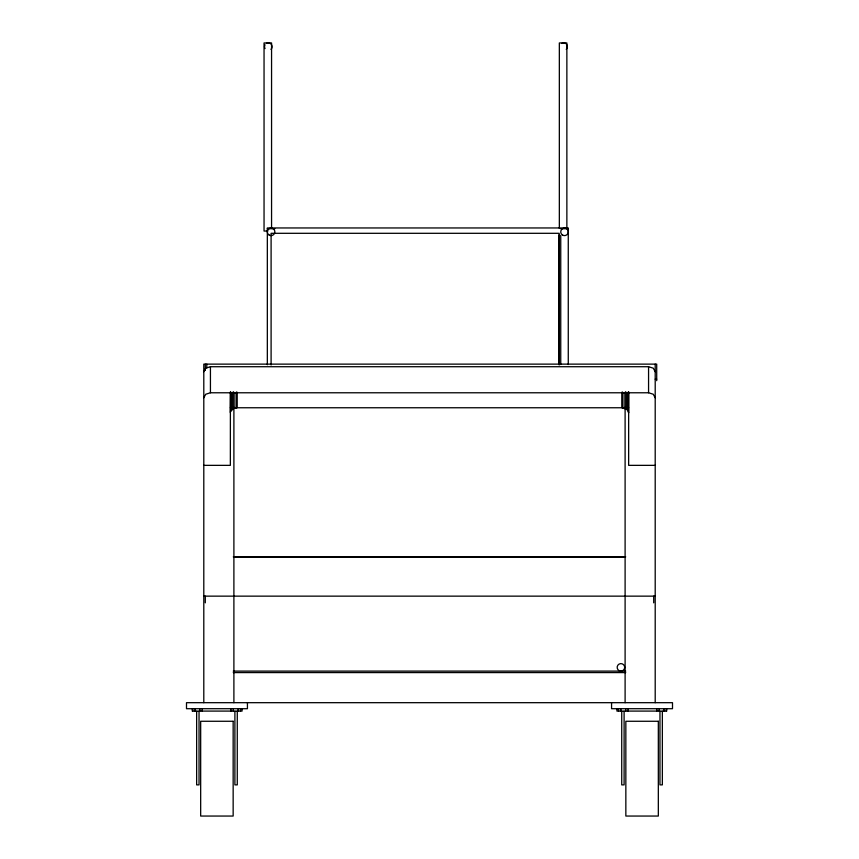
<?xml version="1.0" encoding="UTF-8"?>
<svg xmlns="http://www.w3.org/2000/svg" width="859" height="859" viewBox="0 0 859 859"><rect width="100%" height="100%" fill="white"/><g stroke="black" fill="none" stroke-linecap="round" stroke-linejoin="round"><path stroke-width="1.29" d="M230.48 392.219L230.352 412.76M203.798 371.711L205.741 368.178L210.434 366.718L648.566 366.718L653.259 368.178L655.202 371.711M203.798 397.771L205.741 394.238L210.434 392.778L648.566 392.778L653.259 394.238L655.202 397.771M230.48 411.762L233.315 408.594L236.987 407.757L628.648 407.757M267.332 228.709L274.859 228.709M560.744 228.709L568.271 228.709M267.804 231.039L264.046 231.039L264.046 42.95L271.562 42.95L271.562 228.365M655.202 379.173L656.706 379.173M622.421 392.133L622.421 407.767L626.984 409.453L628.648 412.76M203.798 465.353L230.352 465.353L230.395 391.908M655.202 465.353L628.648 465.353L628.648 391.908M233.412 556.804L625.588 556.804M233.412 556.933L625.588 556.933M203.798 596.146L655.202 596.146M233.272 671.094L625.728 671.094M233.272 672.586L625.728 672.586M230.352 407.757L236.579 407.767L236.579 392.133M666.734 708.707L666.734 711.091L616.934 711.091L616.934 708.707M666.337 708.707L666.337 711.091M663.953 708.707L663.953 711.091M662.353 711.37L662.353 784.879L659.959 784.879L659.959 711.37M659.175 708.707L659.175 711.091M656.791 708.707L656.791 711.091M656.706 380.687L656.706 364.13L203.798 364.13L203.798 702.683M655.202 364.13L655.202 702.683M653.699 596.146L653.699 602.835M648.566 366.718L648.566 392.778M628.605 391.908L628.605 412.76M628.079 708.707L628.079 711.091M627.95 392.284L627.95 410.527M626.984 392.509L626.984 409.453M625.685 391.65L625.685 408.594M625.696 708.707L625.696 711.091M625.105 407.252L625.105 702.683M624.128 392.38L624.128 408.025M624.106 711.37L624.106 784.879L621.723 784.879L621.723 711.37M622.013 392.123L622.013 407.757M620.917 708.707L620.917 711.091M618.523 708.707L618.523 711.091M611.565 702.683L611.565 708.707L672.5 708.707L672.5 702.683L186.5 702.683L186.5 708.707L247.435 708.707L247.435 702.683M568.271 364.527L568.271 227.957L267.332 227.957L267.332 364.774M566.865 228.365L566.865 42.95L559.338 42.95L559.338 228.365M560.744 235.366L560.744 364.527M559.188 365L559.188 233.304L271.1 233.304L271.1 365M558.865 235.022L558.865 364.055M242.066 708.707L242.066 711.091L192.266 711.091L192.266 708.707M240.477 708.707L240.477 711.091M238.083 708.707L238.083 711.091M237.277 711.37L237.277 784.879L234.894 784.879L234.894 711.37M236.987 392.123L236.987 407.757M234.872 392.38L234.872 408.025M233.895 407.252L233.895 702.683M233.315 391.65L233.315 408.594M233.304 708.707L233.304 711.091M232.016 392.509L232.016 409.453M231.05 392.284L231.05 410.527M230.921 708.707L230.921 711.091M210.434 366.718L210.434 392.778M206.804 364.13L206.804 367.888M205.301 364.13L205.301 370.401M205.301 596.146L205.301 602.835M202.209 708.707L202.209 711.091M199.825 708.707L199.825 711.091M199.041 711.37L199.041 784.879L196.647 784.879L196.647 711.37M195.047 708.707L195.047 711.091M192.663 708.707L192.663 711.091M566.264 44.056A3.758 3.758 0 0 1 566.264 49.371M561.722 43.455A3.758 3.758 0 0 1 565.48 43.455M270.972 44.056A3.758 3.758 0 0 1 270.972 49.371M265.055 48.587A3.758 3.758 0 0 1 265.055 44.829M266.43 43.455A3.758 3.758 0 0 1 270.188 43.455M233.154 721.27L200.673 721.27L200.673 816.05L233.154 816.05L233.154 721.27M658.327 721.27L625.846 721.27L625.846 816.05L658.327 816.05L658.327 721.27M619.038 670.6A3.758 3.747 0 0 0 624.686 667.357A3.758 3.747 0 0 0 619.038 664.114A3.758 3.747 0 0 0 619.038 670.6M269.221 235.108A3.758 3.758 0 0 0 274.859 231.844A3.758 3.758 0 0 0 269.221 228.591A3.758 3.758 0 0 0 269.221 235.108M562.624 235.108A3.758 3.758 0 0 0 568.271 231.844A3.758 3.758 0 0 0 562.624 228.591A3.758 3.758 0 0 0 562.624 235.108"/></g></svg>
